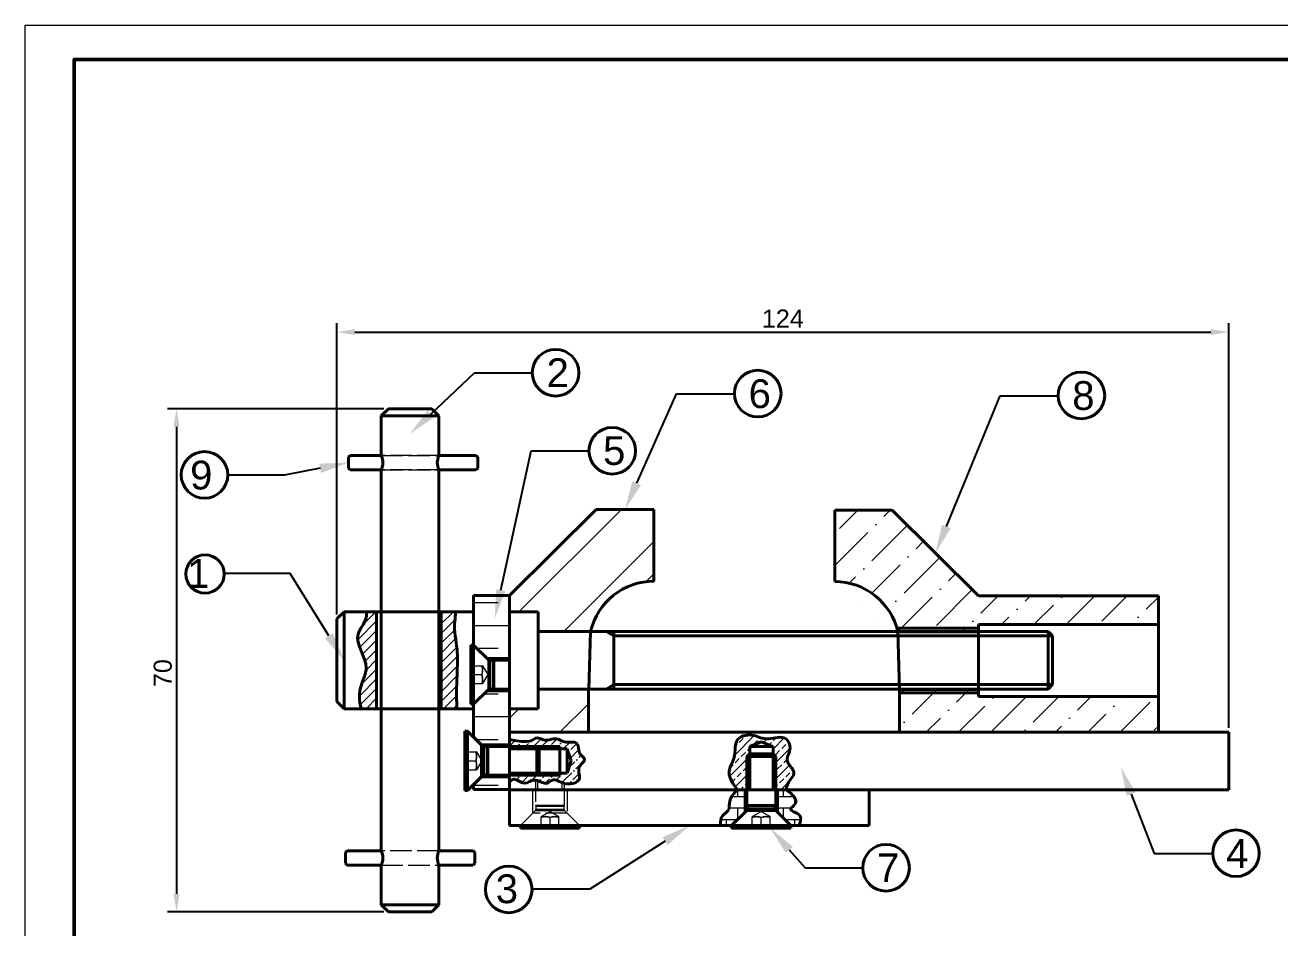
# Model space of a CAD drawing. Header units: millimetres. Extents: x 55 to 671, y 9 to 679.
# Drawn here: x 76.6 to 251, y 553.4 to 679 of the extents above; entities that cross this region are included whole.
import ezdxf
from ezdxf import colors
from ezdxf.entities.mleader import LeaderData, LeaderLine
from ezdxf.math import Vec2, Vec3

# ---------------------------------------------------------------- set-up
doc = ezdxf.new("R2010")
doc.units = ezdxf.units.MM
doc.linetypes.add('ACAD_ISO02W100', pattern=[15, 12, -3])
for name, color, linetype, lineweight in [('01-Linea grossa', 1, 'Continuous', 40), ('01-Linea sottiile', 8, 'Continuous', 15), ('02-Linea sottile', 8, 'Continuous', 15), ('03-Tratteggio', 2, 'ACAD_ISO02W100', 15), ('06-Quote', 92, 'Continuous', 15), ('07-Squadratura', 5, 'Continuous', 50), ('08-Foglio', 3, 'Continuous', 15)]:
    doc.layers.add(name, color=color, linetype=linetype, lineweight=lineweight)
doc.layers.add('MAIN-2', color=7, linetype='Continuous')
doc.styles.get("Standard").update_dxf_attribs({"font": 'arial.ttf'})
doc.dimstyles.new('ISO-25', dxfattribs={"dimtxt": 2.5, "dimasz": 2.5, "dimexe": 1.25, "dimexo": 0.625, "dimtad": 1, "dimtxsty": 'Standard', "dimcen": 2.5, "dimadec": 0, "dimazin": 0, "dimtfac": 1, "dimtmove": 0, "dimatfit": 3, "dimfxl": 1, "dimarcsym": 0})

# ---------------------------------------------------------------- blocks, each defined once
blk = doc.blocks.new('*D88')
at = {"layer": '06-Quote', "color": 0, "lineweight": -2, "transparency": 16777216}
for p, q in [((119.93, 597.05), (119.93, 637.58)), ((243.93, 581.29), (243.93, 637.58)), ((122.43, 636.33), (241.43, 636.33))]:
    blk.add_line(p, q, dxfattribs=at)
at = {"layer": '06-Quote', "color": 0, "transparency": 16777216}
for points in [[(122.43, 636.75), (122.43, 635.92), (119.93, 636.33)], [(241.43, 636.75), (241.43, 635.92), (243.93, 636.33)]]:
    blk.add_solid(points, dxfattribs=at)
at = {"layer": 'Defpoints', "color": 0, "transparency": 16777216}
for p in [(243.93, 636.33), (119.93, 596.42), (243.93, 580.67)]:
    blk.add_point(p, dxfattribs=at)
at = {"layer": '06-Quote', "color": 0, "transparency": 16777216, "insert": (181.93, 638.22), "char_height": 2.5, "attachment_point": 5}
blk.add_mtext('124', dxfattribs=at)
blk = doc.blocks.new('*D105')
at = {"layer": '06-Quote', "color": 0, "lineweight": -2, "transparency": 16777216}
for p, q in [((126.47, 625.67), (96.37, 625.67)), ((97.62, 623.17), (97.62, 558.17)), ((126.47, 555.67), (96.37, 555.67))]:
    blk.add_line(p, q, dxfattribs=at)
at = {"layer": '06-Quote', "color": 0, "transparency": 16777216}
for points in [[(97.21, 623.17), (98.04, 623.17), (97.62, 625.67)], [(97.21, 558.17), (98.04, 558.17), (97.62, 555.67)]]:
    blk.add_solid(points, dxfattribs=at)
at = {"layer": 'Defpoints', "color": 0, "transparency": 16777216}
for p in [(127.1, 625.67), (97.62, 555.67), (127.1, 555.67)]:
    blk.add_point(p, dxfattribs=at)
at = {"layer": '06-Quote', "color": 0, "transparency": 16777216, "insert": (95.72, 588.89), "char_height": 2.5, "attachment_point": 5, "rotation": 90}
blk.add_mtext('70', dxfattribs=at)

msp = doc.modelspace()

# ---------------------------------------------------------------- hatches: boundary and pattern name
at = {"layer": '01-Linea sottiile'}
h = msp.add_hatch(dxfattribs=at)
h.set_pattern_fill('ANSI32', color=256)
h.set_pattern_definition([(45, (-754.268, 146.927), (-6.73519, 6.73519), []), (45, (-749.778, 146.927), (-6.73519, 6.73519), [])])
edge = h.paths.add_edge_path()
edge.add_line((155.188, 594.687), (147.921, 594.713))
edge.add_line((147.921, 594.713), (147.931, 597.421))
edge.add_line((147.931, 597.421), (143.931, 597.418))
edge.add_line((143.931, 597.418), (143.931, 599.684))
edge.add_line((143.931, 599.684), (155.984, 611.668))
edge.add_line((155.984, 611.668), (163.984, 611.668))
edge.add_line((163.984, 611.668), (163.984, 601.668))
edge.add_arc((164.145, 592.432), 9.237, 91.00058, 165.8752)
h.paths.add_polyline_path([(154.931, 586.668), (154.931, 580.668), (143.931, 580.668), (143.931, 583.918), (147.891, 583.918), (147.891, 586.694)])
h = msp.add_hatch(dxfattribs=at)
h.set_pattern_fill('ANSI36', color=256)
h.set_pattern_definition([(45, (-675.1142, 161.6682), (1.683798, 6.173926), [7.9375, -1.5875, 0, -1.5875])])
edge = h.paths.add_edge_path()
edge.add_line((234.148, 599.623), (209.142, 599.623))
edge.add_line((209.142, 599.623), (197.142, 611.556))
edge.add_line((197.142, 611.556), (189.142, 611.556))
edge.add_line((189.142, 611.556), (189.142, 601.623))
edge.add_arc((189.142, 592.623), 9, 12.83939, 90.00019, ccw=False)
edge.add_line((197.917, 594.623), (209.142, 594.623))
edge.add_line((209.142, 594.623), (209.142, 595.629))
edge.add_line((209.142, 595.629), (234.15, 595.642))
edge.add_line((234.15, 595.642), (234.148, 599.623))
h.paths.add_polyline_path([(234.156, 585.642), (209.143, 585.629), (209.142, 586.623), (198.163, 586.623), (198.163, 580.623), (234.158, 580.623)])
h = msp.add_hatch(dxfattribs=at)
h.set_pattern_fill('BRASS', color=256)
h.set_pattern_definition([(0, (-318.043, 68.478), (0, 6.35), []), (0, (-318.043, 71.653), (0, 6.35), [3.175, -1.5875])])
h.paths.add_polyline_path([(143.931, 594.421), (143.931, 597.421), (143.931, 599.418), (143.931, 599.684), (140.681, 599.677), (138.931, 599.673), (138.931, 592.684), (140.681, 590.934), (143.931, 590.934)])
h.paths.add_polyline_path([(143.931, 583.921), (143.931, 583.921), (143.931, 586.434), (140.681, 586.434), (138.931, 584.684), (138.931, 580.037), (140.031, 578.937), (143.93, 578.949)])
h.paths.add_polyline_path([(143.931, 574.446), (140.031, 574.446), (138.931, 573.331), (138.931, 572.673), (143.931, 572.69)])
h = msp.add_hatch(dxfattribs=at)
h.set_pattern_fill('ANSI36', color=256, scale=0.25)
h.set_pattern_definition([(45, (-318.0431, 68.478), (0.4209495, 1.5434815), [1.984375, -0.396875, 0, -0.396875])])
edge = h.paths.add_edge_path()
edge.add_spline(control_points=[(143.931, 573.652), (143.931, 573.652), (144.398, 574.635), (146.119, 573.103), (147.262, 574.476), (149.243, 573.074), (149.826, 574.509), (151.784, 573.129), (154.164, 573.927), (153.083, 575.762), (154.943, 576.925), (153.341, 577.516), (153.716, 579.564), (151.293, 579.059), (150.629, 580.068), (148.681, 579.218), (147.523, 580.412), (146.855, 578.924), (143.931, 579.673)], knot_values=[0, 0, 0, 0, 1, 2, 3, 4, 5, 6, 7, 8, 9, 10, 11, 12, 13, 14, 15, 16, 16, 16, 16], degree=3, periodic=0)
edge.add_line((143.931, 579.673), (143.931, 578.678))
edge.add_line((143.931, 578.678), (150.931, 578.678))
edge.add_line((150.931, 578.678), (151.931, 578.354))
edge.add_line((151.931, 578.354), (152.512, 576.695))
edge.add_line((152.512, 576.695), (151.931, 574.982))
edge.add_line((151.931, 574.982), (150.931, 574.982))
edge.add_line((150.931, 574.982), (150.931, 574.678))
edge.add_line((150.931, 574.678), (143.931, 574.678))
edge.add_line((143.931, 574.678), (143.931, 573.701))
h = msp.add_hatch(dxfattribs=at)
h.set_pattern_fill('ANSI33', color=256, scale=0.25)
h.set_pattern_definition([(45, (-318.0431, 68.478), (-1.122532, 1.122532), []), (45, (-316.9206, 68.478), (-1.122532, 1.122532), [0.79375, -0.396875])])
edge = h.paths.add_edge_path()
edge.add_line((177.321, 578.662), (178.931, 579.343))
edge.add_line((178.931, 579.343), (180.562, 578.661))
edge.add_line((180.562, 578.661), (180.561, 578.661))
edge.add_line((180.561, 578.661), (180.561, 577.662))
edge.add_line((180.561, 577.662), (180.942, 577.662))
edge.add_line((180.942, 577.662), (180.93, 572.668))
edge.add_line((180.93, 572.668), (182.414, 572.668))
edge.add_spline(control_points=[(182.415, 572.673), (182.412, 573.739), (184.358, 574.901), (181.921, 576.637), (183.289, 578.12), (182.428, 580.482), (179.382, 579.345), (177.795, 580.605), (174.934, 579.873), (175.633, 576.626), (173.7, 575.047), (175.591, 572.668)], knot_values=[0.00242, 0.00242, 0.00242, 0.00242, 1.00242, 2.00242, 3.00242, 4.00242, 5.00242, 6.00242, 7.00242, 8.00242, 9, 9, 9, 9], degree=3, periodic=0)
edge.add_line((175.591, 572.668), (176.93, 572.668))
edge.add_line((176.93, 572.668), (176.941, 577.662))
edge.add_line((176.941, 577.662), (177.321, 577.662))
edge.add_line((177.321, 577.662), (177.321, 578.662))
h = msp.add_hatch(dxfattribs=at)
h.set_pattern_fill('ANSI38', color=256, scale=0.25)
h.set_pattern_definition([(45, (-318.0431, 68.478), (-0.561266, 0.561266), []), (135, (-318.0431, 68.478), (-1.683798, 0.561266), [1.984375, -1.190625])])
h.paths.add_polyline_path([(150.931, 578.678), (143.931, 578.678), (143.931, 578.354), (150.931, 578.354)])
h.paths.add_polyline_path([(150.931, 574.982), (143.931, 574.982), (143.931, 574.678), (150.931, 574.678)])
h = msp.add_hatch(dxfattribs=at)
h.set_pattern_fill('BRASS', color=256, scale=0.25)
h.set_pattern_definition([(0, (-318.0431, 68.478), (0, 1.5875), []), (0, (-318.0431, 69.2718), (0, 1.5875), [0.79375, -0.396875])])
h.paths.add_polyline_path([(176.93, 572.668), (177.321, 572.668), (177.321, 577.662), (176.941, 577.662)])
h.paths.add_polyline_path([(180.942, 577.662), (180.561, 577.662), (180.561, 572.668), (180.93, 572.668)])
h = msp.add_hatch(dxfattribs=at)
h.set_pattern_fill('BRICK', color=256, scale=0.25)
h.set_pattern_definition([(0, (-318.0431, 68.478), (0, 1.5875), []), (90, (-318.043, 68.478), (-3.175, 2e-16), [1.5875, -1.5875]), (90, (-316.4556, 68.478), (-3.175, 2e-16), [-1.5875, 1.5875])])
edge = h.paths.add_edge_path()
edge.add_spline(control_points=[(175.591, 572.668), (174.206, 571.345), (174.893, 569.761), (173.255, 569.18), (173.255, 567.668), (173.255, 567.668), (173.255, 567.668)], knot_values=[0, 0, 0, 0, 1, 2, 3, 3.9992864, 3.9992864, 3.9992864, 3.9992864], degree=3, periodic=0)
edge.add_line((173.255, 567.668), (174.809, 567.668))
edge.add_line((174.809, 567.668), (176.681, 569.528))
edge.add_line((176.681, 569.528), (176.669, 572.668))
edge.add_line((176.669, 572.668), (175.591, 572.668))
edge = h.paths.add_edge_path()
edge.add_line((181.169, 569.528), (183.054, 567.668))
edge.add_line((183.054, 567.668), (184.192, 567.668))
edge.add_spline(control_points=[(184.192, 567.668), (184.382, 568.242), (184.746, 569.35), (182.46, 569.776), (184.408, 571.048), (183.257, 571.989), (182.422, 572.668)], knot_values=[0.0061857, 0.0061857, 0.0061857, 0.0061857, 1.5186796, 2.9252789, 3.824666, 6.161266, 6.161266, 6.161266, 6.161266], degree=3, periodic=0)
edge.add_line((182.422, 572.668), (181.169, 572.668))
edge.add_line((181.169, 572.668), (181.169, 569.528))
at = {"layer": '02-Linea sottile'}
h = msp.add_hatch(dxfattribs=at)
h.set_pattern_fill('ANSI31', color=256, scale=0.3)
h.set_pattern_definition([(45, (119.9312, 583.9213), (-0.67352, 0.67352), [])])
edge = h.paths.add_edge_path()
edge.add_line((125.431, 597.421), (124.042, 597.421))
edge.add_spline(control_points=[(124.042, 597.421), (124.048, 597.157), (124.042, 595.943), (121.644, 593.796), (124.801, 590.317), (123.008, 587.021), (122.937, 585.022), (123.324, 583.921)], knot_values=[4.8370701, 4.8370701, 4.8370701, 4.8370701, 5.5806117, 8.1712329, 13.0127124, 15.4350158, 18.7865662, 18.7865662, 18.7865662, 18.7865662], degree=3, periodic=0)
edge.add_line((123.324, 583.921), (125.431, 583.921))
edge.add_line((125.431, 583.921), (125.431, 597.421))
edge = h.paths.add_edge_path()
edge.add_spline(control_points=[(136.558, 583.921), (136.604, 584.315), (136.528, 585.988), (136.619, 588.597), (136.803, 592.401), (136.099, 594.991), (136.426, 597.01), (136.443, 597.421)], knot_values=[34.0919895, 34.0919895, 34.0919895, 34.0919895, 35.2591825, 38.6724899, 42.3439572, 46.2346812, 47.3859344, 47.3859344, 47.3859344, 47.3859344], degree=3, periodic=0)
edge.add_line((136.443, 597.421), (134.431, 597.421))
edge.add_line((134.431, 597.421), (134.431, 583.921))
edge.add_line((134.431, 583.921), (136.558, 583.921))

# ---------------------------------------------------------------- linework, layer by layer
at = {"layer": '01-Linea grossa'}
for p, q in [((126.098, 624.667), (127.098, 625.667)), ((126.098, 619.167), (126.098, 624.667)), ((126.098, 624.667), (134.098, 624.667)), ((127.098, 625.667), (133.116, 625.667)), ((134.098, 624.667), (133.116, 625.667)), ((134.098, 624.667), (134.098, 619.167)), ((121.764, 619.167), (121.514, 618.917)), ((121.514, 618.917), (121.514, 617.416)), ((126.098, 619.167), (121.764, 619.167)), ((139.264, 619.167), (134.08, 619.167)), ((139.264, 619.167), (139.508, 618.922)), ((139.514, 618.167), (139.508, 618.922)), ((139.514, 617.416), (139.514, 618.167)), ((121.764, 617.166), (121.514, 617.416)), ((121.757, 617.166), (126.142, 617.166)), ((126.098, 564.176), (126.098, 617.167)), ((134.098, 617.167), (134.098, 564.176)), ((134.098, 617.166), (139.257, 617.166)), ((139.264, 617.166), (139.514, 617.416)), ((143.931, 599.684), (155.984, 611.668)), ((163.984, 611.668), (155.984, 611.668)), ((163.984, 611.668), (163.984, 601.668)), ((189.142, 611.556), (189.142, 601.623)), ((189.142, 611.556), (197.142, 611.556)), ((209.142, 599.623), (197.142, 611.556)), ((138.931, 599.673), (143.931, 599.684)), ((138.931, 579.952), (138.931, 599.673)), ((143.931, 599.684), (140.681, 599.677)), ((143.931, 572.684), (143.931, 599.684)), ((143.931, 585.918), (143.931, 599.418)), ((234.148, 599.623), (209.142, 599.623)), ((234.158, 580.668), (234.148, 599.623)), ((119.931, 596.421), (120.931, 597.421)), ((120.931, 597.421), (138.931, 597.421)), ((120.931, 597.421), (120.931, 583.921)), ((125.431, 583.921), (125.431, 597.421)), ((129.931, 597.421), (134.431, 597.421)), ((134.431, 583.921), (134.431, 597.421)), ((138.931, 597.421), (138.931, 594.421)), ((143.931, 597.418), (147.931, 597.421)), ((143.931, 594.421), (143.931, 597.421)), ((143.931, 597.421), (147.931, 597.421)), ((147.931, 597.421), (147.891, 586.694)), ((147.931, 597.421), (147.931, 594.921)), ((119.931, 584.921), (119.931, 596.421)), ((197.788, 595.123), (209.142, 595.123)), ((234.15, 595.642), (209.142, 595.629)), ((209.142, 595.629), (209.142, 585.629)), ((138.931, 594.421), (138.931, 586.921)), ((143.931, 594.421), (143.931, 586.921)), ((155.188, 594.687), (147.92, 594.713)), ((147.931, 594.921), (147.931, 586.421)), ((147.931, 594.671), (218.818, 594.671)), ((155.188, 594.687), (154.931, 586.668)), ((158.431, 594.058), (157.369, 594.671)), ((158.431, 586.671), (158.431, 594.671)), ((219.431, 594.058), (158.431, 594.058)), ((197.917, 594.623), (209.142, 594.623)), ((197.917, 594.623), (198.163, 586.623)), ((219.431, 594.058), (218.818, 594.671)), ((218.818, 594.671), (218.818, 586.671)), ((219.431, 594.058), (219.431, 587.285)), ((138.566, 592.796), (138.566, 584.551)), ((138.925, 592.796), (138.566, 592.796)), ((138.925, 584.551), (138.925, 592.796)), ((141.047, 590.673), (138.925, 592.796)), ((138.925, 592.796), (138.925, 584.551)), ((143.931, 592.668), (143.931, 585.918)), ((143.931, 590.934), (140.786, 590.934)), ((141.047, 588.673), (141.047, 590.673)), ((141.047, 590.673), (141.047, 588.673)), ((141.16, 588.673), (141.16, 590.627)), ((141.634, 590.627), (141.16, 590.627)), ((141.16, 590.627), (141.16, 588.673)), ((141.634, 588.673), (141.634, 590.627)), ((141.634, 590.627), (141.634, 588.673)), ((141.747, 588.673), (141.747, 590.673)), ((143.931, 590.671), (141.747, 590.673)), ((141.747, 590.673), (141.747, 588.673)), ((141.047, 586.673), (141.047, 588.673)), ((141.047, 588.673), (141.047, 586.673)), ((141.16, 586.72), (141.16, 588.673)), ((141.16, 588.673), (141.16, 586.72)), ((141.634, 586.72), (141.634, 588.673)), ((141.634, 588.673), (141.634, 586.72)), ((141.747, 586.673), (141.747, 588.673)), ((141.747, 588.673), (141.747, 586.673)), ((138.925, 584.551), (141.047, 586.673)), ((138.931, 583.921), (138.931, 586.921)), ((140.808, 586.434), (143.931, 586.434)), ((141.16, 586.72), (141.634, 586.72)), ((141.747, 586.673), (143.931, 586.673)), ((143.931, 586.921), (143.931, 583.921)), ((154.931, 586.668), (147.891, 586.694)), ((147.891, 586.694), (147.891, 583.918)), ((147.931, 586.671), (218.818, 586.671)), ((147.931, 583.921), (147.931, 586.421)), ((154.924, 580.668), (154.924, 586.668)), ((158.431, 587.285), (157.369, 586.671)), ((219.431, 587.285), (158.431, 587.285)), ((198.163, 580.668), (198.163, 586.623)), ((198.163, 586.623), (209.142, 586.623)), ((219.431, 587.285), (218.818, 586.671)), ((119.931, 584.921), (120.931, 583.921)), ((138.566, 584.551), (138.925, 584.551)), ((198.163, 586.123), (209.142, 586.123)), ((209.142, 585.629), (234.155, 585.642)), ((120.931, 583.921), (138.931, 583.921)), ((143.931, 583.921), (147.931, 583.921)), ((147.891, 583.918), (143.931, 583.918)), ((138.093, 580.79), (137.734, 580.79)), ((137.734, 580.79), (137.734, 572.545)), ((138.093, 572.545), (138.093, 580.79)), ((140.215, 578.668), (138.093, 580.79)), ((138.093, 580.79), (138.093, 572.545)), ((154.931, 580.668), (143.931, 580.668)), ((143.931, 580.668), (143.931, 572.668)), ((243.931, 580.668), (143.931, 580.668)), ((177.321, 578.662), (178.931, 579.343)), ((180.561, 578.662), (178.931, 579.343)), ((243.931, 572.668), (243.931, 580.668)), ((140.031, 578.69), (140.031, 574.69)), ((140.215, 576.668), (140.215, 578.668)), ((140.215, 578.668), (140.215, 576.668)), ((140.328, 576.668), (140.328, 578.621)), ((140.802, 578.621), (140.328, 578.621)), ((140.328, 578.621), (140.328, 576.668)), ((140.802, 576.668), (140.802, 578.621)), ((140.802, 578.621), (140.802, 576.668)), ((140.915, 576.668), (140.915, 578.668)), ((145.734, 578.668), (140.915, 578.668)), ((140.915, 578.668), (140.915, 576.668)), ((150.931, 578.678), (143.931, 578.678)), ((143.931, 578.354), (143.931, 574.982)), ((148.059, 578.354), (147.734, 578.678)), ((148.045, 574.982), (148.059, 578.354)), ((151.931, 578.354), (152.512, 576.695)), ((151.931, 578.354), (151.931, 574.982)), ((177.321, 577.662), (176.941, 577.307)), ((177.321, 578.662), (177.321, 572.668)), ((177.321, 578.662), (180.561, 578.661)), ((180.561, 578.661), (180.561, 572.668)), ((180.561, 577.662), (180.941, 577.307)), ((140.215, 574.668), (140.215, 576.668)), ((140.215, 576.668), (140.215, 574.668)), ((140.328, 574.715), (140.328, 576.668)), ((140.328, 576.668), (140.328, 574.715)), ((140.802, 574.715), (140.802, 576.668)), ((140.802, 576.668), (140.802, 574.715)), ((140.915, 574.668), (140.915, 576.668)), ((140.915, 576.668), (140.915, 574.668)), ((151.931, 574.982), (152.512, 576.695)), ((138.093, 572.545), (140.215, 574.668)), ((140.328, 574.715), (140.802, 574.715)), ((140.915, 574.668), (145.734, 574.668)), ((143.931, 574.678), (150.931, 574.678)), ((148.045, 574.982), (147.734, 574.678)), ((176.931, 575.309), (176.931, 570.49)), ((180.931, 570.49), (180.931, 575.309)), ((137.734, 572.545), (138.093, 572.545)), ((138.931, 572.673), (138.931, 573.384)), ((143.931, 572.69), (138.931, 572.673)), ((143.931, 572.668), (243.931, 572.668)), ((143.931, 567.668), (143.931, 572.668)), ((193.931, 572.668), (193.931, 567.668)), ((176.931, 569.79), (174.809, 567.668)), ((178.931, 570.49), (176.931, 570.49)), ((176.931, 570.49), (180.931, 570.49)), ((178.931, 569.79), (176.931, 569.79)), ((176.931, 569.79), (178.931, 569.79)), ((178.931, 570.377), (176.978, 570.377)), ((176.978, 570.377), (180.884, 570.377)), ((176.978, 570.377), (176.978, 569.904)), ((178.931, 569.904), (176.978, 569.904)), ((176.978, 569.904), (180.884, 569.904)), ((180.931, 569.79), (178.931, 569.79)), ((178.931, 569.79), (180.931, 569.79)), ((180.884, 569.904), (180.884, 570.377)), ((183.054, 567.668), (180.931, 569.79)), ((193.931, 567.668), (143.931, 567.668)), ((183.054, 567.668), (174.809, 567.668)), ((174.809, 567.668), (174.809, 567.309)), ((174.809, 567.668), (183.054, 567.668)), ((174.809, 567.309), (183.054, 567.309)), ((177.681, 567.309), (177.681, 567.309)), ((180.181, 567.309), (180.181, 567.309)), ((183.054, 567.309), (183.054, 567.668)), ((121.348, 564.176), (121.098, 563.926)), ((121.098, 563.926), (121.098, 562.426)), ((126.098, 564.176), (121.348, 564.176)), ((138.848, 564.176), (134.098, 564.176)), ((138.848, 564.176), (139.092, 563.932)), ((139.098, 563.176), (139.092, 563.932)), ((121.348, 562.176), (121.098, 562.426)), ((121.341, 562.176), (126.098, 562.176)), ((126.098, 556.667), (126.098, 562.176)), ((134.098, 562.176), (134.098, 556.667)), ((134.098, 562.176), (138.841, 562.176)), ((138.848, 562.176), (139.098, 562.426)), ((139.098, 562.426), (139.098, 563.176)), ((126.098, 556.667), (127.098, 555.667)), ((126.098, 556.667), (134.098, 556.667)), ((134.098, 556.667), (133.116, 555.685)), ((133.116, 555.685), (127.098, 555.667))]:
    msp.add_line(p, q, dxfattribs=at)
at = {"layer": '01-Linea grossa', "ltscale": 0.25}
for p, q in [((140.031, 578.933), (138.931, 580.041)), ((140.031, 578.933), (143.931, 578.949)), ((140.031, 574.446), (140.031, 578.933)), ((143.931, 578.354), (151.931, 578.354)), ((147.734, 578.678), (147.734, 574.678)), ((150.931, 578.678), (150.931, 574.678)), ((177.321, 577.662), (180.561, 577.662)), ((176.93, 572.668), (176.941, 577.307)), ((176.941, 577.307), (180.941, 577.307)), ((180.942, 577.307), (180.93, 572.668)), ((138.931, 573.331), (140.031, 574.446)), ((143.931, 574.446), (140.031, 574.446)), ((143.931, 574.982), (151.931, 574.982)), ((176.681, 569.528), (176.669, 572.654)), ((181.169, 572.654), (181.169, 569.528)), ((176.681, 569.528), (174.809, 567.668)), ((183.054, 567.668), (181.169, 569.528)), ((153.676, 567.668), (145.431, 567.668)), ((145.431, 567.668), (145.431, 567.309)), ((145.431, 567.668), (153.676, 567.668)), ((145.431, 567.309), (153.676, 567.309)), ((153.676, 567.309), (153.676, 567.668))]:
    msp.add_line(p, q, dxfattribs=at)
at = {"layer": '01-Linea grossa'}
for centre, radius in [((150.334, 630.679), 3.243), ((178.449, 627.779), 3.243), ((223.436, 627.519), 3.243), ((158.21, 619.815), 3.243), ((101.515, 616.464), 3.243), ((101.588, 602.68), 2.663), ((244.937, 563.837), 3.243), ((196.274, 561.808), 3.243), ((143.826, 558.797), 3.243)]:
    msp.add_circle(centre, radius, dxfattribs=at)
for centre, radius, start, end in [((123.893, 618.167), 2.421, 335.6063, 24.39374), ((136.344, 618.167), 2.459, 156, 204), ((163.998, 592.618), 9.05, 89.74182, 166.78683), ((189.142, 592.623), 9, 12.83959, 90.01313), ((141.16, 590.787), 0.16, 225.00003, 270.00002), ((141.634, 590.787), 0.16, 270.00002, 315.00001), ((141.16, 586.56), 0.16, 89.99998, 134.99997), ((141.634, 586.56), 0.16, 44.99999, 89.99998), ((140.328, 578.781), 0.16, 225.00003, 270.00002), ((140.802, 578.781), 0.16, 270.00002, 315.00001), ((140.328, 574.555), 0.16, 89.99998, 134.99997), ((140.802, 574.555), 0.16, 44.99999, 89.99998), ((176.818, 570.377), 0.16, 0.00002, 45.00001), ((176.818, 569.904), 0.16, 315.00003, 0.00002), ((181.044, 570.377), 0.16, 134.99999, 179.99998), ((181.044, 569.904), 0.16, 179.99998, 224.99997), ((123.893, 563.176), 2.421, 335.6063, 24.39374), ((136.303, 563.176), 2.421, 155.60628, 204.39372)]:
    msp.add_arc(centre, radius, start, end, dxfattribs=at)
for points, knots in [([(124.042, 597.421), (124.048, 597.157), (124.042, 595.943), (121.644, 593.796), (124.801, 590.317), (123.008, 587.021), (122.937, 585.022), (123.324, 583.921)], [4.8370701, 4.8370701, 4.8370701, 4.8370701, 5.5806117, 8.1712329, 13.0127124, 15.4350158, 18.7865662, 18.7865662, 18.7865662, 18.7865662]), ([(136.558, 583.921), (136.604, 584.315), (136.528, 585.988), (136.619, 588.597), (136.803, 592.401), (136.099, 594.991), (136.426, 597.01), (136.443, 597.421)], [34.0919895, 34.0919895, 34.0919895, 34.0919895, 35.2591825, 38.6724899, 42.3439572, 46.2346812, 47.3859344, 47.3859344, 47.3859344, 47.3859344])]:
    msp.add_open_spline(points, degree=3, knots=knots, dxfattribs=at)
for points in [[(143.931, 579.673), (146.855, 578.924), (147.523, 580.412), (148.681, 579.218), (150.629, 580.068), (151.293, 579.059), (153.716, 579.564), (153.341, 577.516), (154.943, 576.925), (153.083, 575.762), (154.164, 573.927), (151.784, 573.129), (149.826, 574.509), (149.243, 573.074), (147.262, 574.476), (146.119, 573.103), (144.398, 574.635), (143.931, 573.652), (143.931, 573.652)], [(175.604, 572.651), (173.695, 575.043), (175.634, 576.623), (174.934, 579.873), (177.795, 580.605), (179.382, 579.345), (182.428, 580.482), (183.289, 578.12), (181.921, 576.637), (184.358, 574.901), (182.412, 573.739), (182.415, 572.673)], [(175.591, 572.668), (174.206, 571.345), (174.893, 569.761), (173.255, 569.18), (173.255, 567.668), (173.255, 567.668), (173.255, 567.668)]]:
    msp.add_open_spline(points, degree=3, dxfattribs=at)
msp.add_spline([(182.415, 572.673), (183.611, 570.659), (183.03, 569.972), (184.192, 569.18), (184.192, 567.668)], degree=3, dxfattribs=at)
at = {"layer": '03-Tratteggio', "ltscale": 0.25}
for p, q in [((126.098, 619.167), (134.098, 619.167)), ((134.08, 619.167), (126.098, 619.167)), ((134.098, 617.167), (126.098, 617.167)), ((126.142, 617.166), (134.098, 617.166)), ((147.181, 569.418), (147.181, 572.668)), ((147.554, 573.986), (147.554, 570.49)), ((151.554, 570.49), (151.554, 573.552)), ((151.926, 572.668), (151.926, 569.418)), ((147.554, 569.79), (145.431, 567.668)), ((145.431, 567.668), (147.181, 569.418)), ((151.926, 569.418), (147.181, 569.418)), ((149.554, 570.49), (147.554, 570.49)), ((147.554, 570.49), (149.554, 570.49)), ((149.554, 569.79), (147.554, 569.79)), ((147.554, 569.79), (149.554, 569.79)), ((149.554, 570.377), (147.601, 570.377)), ((147.601, 570.377), (149.554, 570.377)), ((147.601, 570.377), (147.601, 569.904)), ((149.554, 569.904), (147.601, 569.904)), ((147.601, 569.904), (149.554, 569.904)), ((148.304, 568.921), (149.554, 569.643)), ((148.304, 568.921), (148.304, 568.918)), ((148.304, 568.918), (148.304, 568.909)), ((148.304, 568.909), (148.304, 568.895)), ((148.304, 568.895), (148.304, 568.874)), ((148.304, 568.874), (148.304, 568.845)), ((148.43, 568.848), (148.304, 568.809)), ((148.304, 568.809), (148.43, 568.848)), ((148.304, 568.845), (148.304, 568.809)), ((148.304, 567.309), (148.304, 568.809)), ((148.548, 568.878), (148.43, 568.848)), ((148.43, 568.848), (148.548, 568.878)), ((148.661, 568.899), (148.548, 568.878)), ((148.548, 568.878), (148.661, 568.899)), ((148.77, 568.913), (148.661, 568.899)), ((148.661, 568.899), (148.77, 568.913)), ((148.876, 568.92), (148.77, 568.913)), ((148.77, 568.913), (148.876, 568.92)), ((148.981, 568.92), (148.876, 568.92)), ((148.876, 568.92), (148.981, 568.92)), ((149.088, 568.913), (148.981, 568.92)), ((148.981, 568.92), (149.088, 568.913)), ((149.196, 568.899), (149.088, 568.913)), ((149.088, 568.913), (149.196, 568.899)), ((149.309, 568.878), (149.196, 568.899)), ((149.196, 568.899), (149.309, 568.878)), ((149.427, 568.848), (149.309, 568.878)), ((149.309, 568.878), (149.427, 568.848)), ((149.554, 568.809), (149.427, 568.848)), ((149.427, 568.848), (149.554, 568.809)), ((151.554, 570.49), (149.554, 570.49)), ((149.554, 570.49), (151.554, 570.49)), ((151.507, 570.377), (149.554, 570.377)), ((149.554, 570.377), (151.507, 570.377)), ((151.507, 569.904), (149.554, 569.904)), ((149.554, 569.904), (151.507, 569.904)), ((151.554, 569.79), (149.554, 569.79)), ((149.554, 569.79), (151.554, 569.79)), ((149.554, 569.643), (150.804, 568.921)), ((149.68, 568.848), (149.554, 568.809)), ((149.554, 568.809), (149.68, 568.848)), ((149.554, 567.309), (149.554, 568.809)), ((149.554, 567.309), (149.554, 568.809)), ((149.798, 568.878), (149.68, 568.848)), ((149.68, 568.848), (149.798, 568.878)), ((149.911, 568.899), (149.798, 568.878)), ((149.798, 568.878), (149.911, 568.899)), ((150.02, 568.913), (149.911, 568.899)), ((149.911, 568.899), (150.02, 568.913)), ((150.126, 568.92), (150.02, 568.913)), ((150.02, 568.913), (150.126, 568.92)), ((150.231, 568.92), (150.126, 568.92)), ((150.126, 568.92), (150.231, 568.92)), ((150.338, 568.913), (150.231, 568.92)), ((150.231, 568.92), (150.338, 568.913)), ((150.446, 568.899), (150.338, 568.913)), ((150.338, 568.913), (150.446, 568.899)), ((150.559, 568.878), (150.446, 568.899)), ((150.446, 568.899), (150.559, 568.878)), ((150.677, 568.848), (150.559, 568.878)), ((150.559, 568.878), (150.677, 568.848)), ((150.804, 568.809), (150.677, 568.848)), ((150.677, 568.848), (150.804, 568.809)), ((150.804, 568.919), (150.804, 568.921)), ((150.804, 568.913), (150.804, 568.919)), ((150.804, 568.902), (150.804, 568.913)), ((150.804, 568.886), (150.804, 568.902)), ((150.804, 568.866), (150.804, 568.886)), ((150.804, 568.841), (150.804, 568.866)), ((150.804, 568.809), (150.804, 568.841)), ((150.804, 567.309), (150.804, 568.809)), ((151.507, 569.904), (151.507, 570.377)), ((153.676, 567.668), (151.554, 569.79)), ((148.304, 567.309), (148.304, 567.309)), ((150.804, 567.309), (150.804, 567.309)), ((134.098, 564.176), (126.098, 564.176)), ((126.098, 562.176), (134.098, 562.176))]:
    msp.add_line(p, q, dxfattribs=at)
at = {"layer": '03-Tratteggio'}
for p, q in [((138.566, 589.923), (140.066, 589.923)), ((140.105, 589.797), (140.066, 589.923)), ((140.066, 589.923), (140.105, 589.797)), ((140.102, 589.923), (140.066, 589.923)), ((140.13, 589.923), (140.102, 589.923)), ((140.135, 589.679), (140.105, 589.797)), ((140.105, 589.797), (140.135, 589.679)), ((140.151, 589.923), (140.13, 589.923)), ((140.166, 589.923), (140.151, 589.923)), ((140.175, 589.923), (140.166, 589.923)), ((140.178, 589.923), (140.175, 589.923)), ((140.178, 589.923), (140.899, 588.673)), ((138.566, 588.673), (140.066, 588.673)), ((138.566, 588.673), (140.066, 588.673)), ((140.066, 588.673), (140.105, 588.8)), ((140.105, 588.8), (140.066, 588.673)), ((140.105, 588.547), (140.066, 588.673)), ((140.066, 588.673), (140.105, 588.547)), ((140.105, 588.8), (140.135, 588.918)), ((140.135, 588.918), (140.105, 588.8)), ((140.135, 588.429), (140.105, 588.547)), ((140.105, 588.547), (140.135, 588.429)), ((140.156, 589.566), (140.135, 589.679)), ((140.135, 589.679), (140.156, 589.566)), ((140.135, 588.918), (140.156, 589.031)), ((140.156, 589.031), (140.135, 588.918)), ((140.156, 588.316), (140.135, 588.429)), ((140.135, 588.429), (140.156, 588.316)), ((140.17, 589.457), (140.156, 589.566)), ((140.156, 589.566), (140.17, 589.457)), ((140.156, 589.031), (140.17, 589.139)), ((140.17, 589.139), (140.156, 589.031)), ((140.17, 588.207), (140.156, 588.316)), ((140.156, 588.316), (140.17, 588.207)), ((140.177, 589.351), (140.17, 589.457)), ((140.17, 589.457), (140.177, 589.351)), ((140.17, 589.139), (140.177, 589.246)), ((140.177, 589.246), (140.17, 589.139)), ((140.177, 588.101), (140.17, 588.207)), ((140.17, 588.207), (140.177, 588.101)), ((140.17, 587.889), (140.177, 587.996)), ((140.177, 587.996), (140.17, 587.889)), ((140.177, 589.246), (140.177, 589.351)), ((140.177, 589.351), (140.177, 589.246)), ((140.177, 587.996), (140.177, 588.101)), ((140.177, 588.101), (140.177, 587.996)), ((140.899, 588.673), (140.178, 587.423)), ((138.566, 587.423), (140.066, 587.423)), ((140.066, 587.423), (140.105, 587.55)), ((140.105, 587.55), (140.066, 587.423)), ((140.066, 587.423), (140.097, 587.423)), ((140.097, 587.423), (140.123, 587.423)), ((140.105, 587.55), (140.135, 587.668)), ((140.135, 587.668), (140.105, 587.55)), ((140.123, 587.423), (140.143, 587.423)), ((140.135, 587.668), (140.156, 587.781)), ((140.156, 587.781), (140.135, 587.668)), ((140.143, 587.423), (140.158, 587.423)), ((140.156, 587.781), (140.17, 587.889)), ((140.17, 587.889), (140.156, 587.781)), ((140.158, 587.423), (140.169, 587.423)), ((140.169, 587.423), (140.176, 587.423)), ((140.176, 587.423), (140.178, 587.423)), ((137.734, 577.918), (139.234, 577.918)), ((139.273, 577.792), (139.234, 577.918)), ((139.234, 577.918), (139.273, 577.792)), ((139.27, 577.918), (139.234, 577.918)), ((139.298, 577.918), (139.27, 577.918)), ((139.303, 577.673), (139.273, 577.792)), ((139.273, 577.792), (139.303, 577.673)), ((139.32, 577.918), (139.298, 577.918)), ((139.324, 577.561), (139.303, 577.673)), ((139.303, 577.673), (139.324, 577.561)), ((139.334, 577.918), (139.32, 577.918)), ((139.338, 577.452), (139.324, 577.561)), ((139.324, 577.561), (139.338, 577.452)), ((139.343, 577.918), (139.334, 577.918)), ((139.346, 577.918), (139.343, 577.918)), ((139.346, 577.918), (140.068, 576.668)), ((137.734, 576.668), (139.234, 576.668)), ((137.734, 576.668), (139.234, 576.668)), ((139.234, 576.668), (139.273, 576.794)), ((139.273, 576.794), (139.234, 576.668)), ((139.273, 576.542), (139.234, 576.668)), ((139.234, 576.668), (139.273, 576.542)), ((139.273, 576.794), (139.303, 576.913)), ((139.303, 576.913), (139.273, 576.794)), ((139.303, 576.423), (139.273, 576.542)), ((139.273, 576.542), (139.303, 576.423)), ((139.303, 576.913), (139.324, 577.025)), ((139.324, 577.025), (139.303, 576.913)), ((139.324, 576.311), (139.303, 576.423)), ((139.303, 576.423), (139.324, 576.311)), ((139.303, 575.663), (139.324, 575.775)), ((139.324, 575.775), (139.303, 575.663)), ((139.324, 577.025), (139.338, 577.134)), ((139.338, 577.134), (139.324, 577.025)), ((139.338, 576.202), (139.324, 576.311)), ((139.324, 576.311), (139.338, 576.202)), ((139.324, 575.775), (139.338, 575.884)), ((139.338, 575.884), (139.324, 575.775)), ((139.345, 577.346), (139.338, 577.452)), ((139.338, 577.452), (139.345, 577.346)), ((139.338, 577.134), (139.345, 577.24)), ((139.345, 577.24), (139.338, 577.134)), ((139.345, 576.096), (139.338, 576.202)), ((139.338, 576.202), (139.345, 576.096)), ((139.338, 575.884), (139.345, 575.99)), ((139.345, 575.99), (139.338, 575.884)), ((139.345, 577.24), (139.345, 577.346)), ((139.345, 577.346), (139.345, 577.24)), ((139.345, 575.99), (139.345, 576.096)), ((139.345, 576.096), (139.345, 575.99)), ((140.068, 576.668), (139.346, 575.418)), ((137.734, 575.418), (139.234, 575.418)), ((139.234, 575.418), (139.273, 575.544)), ((139.273, 575.544), (139.234, 575.418)), ((139.234, 575.418), (139.266, 575.418)), ((139.266, 575.418), (139.291, 575.418)), ((139.273, 575.544), (139.303, 575.663)), ((139.303, 575.663), (139.273, 575.544)), ((139.291, 575.418), (139.311, 575.418)), ((139.311, 575.418), (139.327, 575.418)), ((139.327, 575.418), (139.337, 575.418)), ((139.337, 575.418), (139.344, 575.418)), ((139.344, 575.418), (139.346, 575.418)), ((147.864, 572.668), (147.864, 573.921)), ((151.244, 572.668), (151.244, 573.649)), ((177.681, 568.921), (178.931, 569.643)), ((177.681, 568.921), (177.681, 568.918)), ((177.681, 568.918), (177.681, 568.909)), ((177.681, 568.909), (177.681, 568.895)), ((177.681, 568.895), (177.681, 568.873)), ((177.681, 568.873), (177.681, 568.845)), ((177.807, 568.848), (177.681, 568.809)), ((177.681, 568.809), (177.807, 568.848)), ((177.681, 568.845), (177.681, 568.809)), ((177.681, 567.309), (177.681, 568.809)), ((177.926, 568.878), (177.807, 568.848)), ((177.807, 568.848), (177.926, 568.878)), ((178.038, 568.899), (177.926, 568.878)), ((177.926, 568.878), (178.038, 568.899)), ((178.147, 568.913), (178.038, 568.899)), ((178.038, 568.899), (178.147, 568.913)), ((178.253, 568.92), (178.147, 568.913)), ((178.147, 568.913), (178.253, 568.92)), ((178.359, 568.92), (178.253, 568.92)), ((178.253, 568.92), (178.359, 568.92)), ((178.465, 568.913), (178.359, 568.92)), ((178.359, 568.92), (178.465, 568.913)), ((178.574, 568.899), (178.465, 568.913)), ((178.465, 568.913), (178.574, 568.899)), ((178.686, 568.878), (178.574, 568.899)), ((178.574, 568.899), (178.686, 568.878)), ((178.805, 568.848), (178.686, 568.878)), ((178.686, 568.878), (178.805, 568.848)), ((178.931, 568.809), (178.805, 568.848)), ((178.805, 568.848), (178.931, 568.809)), ((178.931, 569.643), (180.181, 568.921)), ((179.057, 568.848), (178.931, 568.809)), ((178.931, 568.809), (179.057, 568.848)), ((178.931, 567.309), (178.931, 568.809)), ((178.931, 567.309), (178.931, 568.809)), ((179.176, 568.878), (179.057, 568.848)), ((179.057, 568.848), (179.176, 568.878)), ((179.288, 568.899), (179.176, 568.878)), ((179.176, 568.878), (179.288, 568.899)), ((179.397, 568.913), (179.288, 568.899)), ((179.288, 568.899), (179.397, 568.913)), ((179.503, 568.92), (179.397, 568.913)), ((179.397, 568.913), (179.503, 568.92)), ((179.609, 568.92), (179.503, 568.92)), ((179.503, 568.92), (179.609, 568.92)), ((179.715, 568.913), (179.609, 568.92)), ((179.609, 568.92), (179.715, 568.913)), ((179.824, 568.899), (179.715, 568.913)), ((179.715, 568.913), (179.824, 568.899)), ((179.936, 568.878), (179.824, 568.899)), ((179.824, 568.899), (179.936, 568.878)), ((180.055, 568.848), (179.936, 568.878)), ((179.936, 568.878), (180.055, 568.848)), ((180.181, 568.809), (180.055, 568.848)), ((180.055, 568.848), (180.181, 568.809)), ((180.181, 568.919), (180.181, 568.921)), ((180.181, 568.913), (180.181, 568.919)), ((180.181, 568.902), (180.181, 568.913)), ((180.181, 568.886), (180.181, 568.902)), ((180.181, 568.866), (180.181, 568.886)), ((180.181, 568.841), (180.181, 568.866)), ((180.181, 568.809), (180.181, 568.841)), ((180.181, 567.309), (180.181, 568.809))]:
    msp.add_line(p, q, dxfattribs=at)
at = {"layer": '03-Tratteggio', "ltscale": 0.25}
for centre, start, end in [((147.441, 570.377), 0.00002, 45.00001), ((147.441, 569.904), 315.00003, 0.00002), ((151.667, 570.377), 134.99999, 179.99998), ((151.667, 569.904), 179.99998, 224.99997)]:
    msp.add_arc(centre, 0.16, start, end, dxfattribs=at)
at = {"layer": '07-Squadratura'}
msp.add_lwpolyline([(83.404, 474.265), (83.404, 674.265), (366.871, 674.265), (380.404, 674.265)], dxfattribs=at)
at = {"layer": '08-Foglio'}
msp.add_lwpolyline([(76.569, 469.044), (76.569, 679.044), (373.569, 679.044), (373.569, 679.044)], dxfattribs=at)
at = {"layer": 'MAIN-2'}
for p, q in [((138.566, 589.923), (138.566, 589.923)), ((138.566, 587.423), (138.566, 587.423)), ((137.734, 577.918), (137.734, 577.918)), ((137.734, 575.418), (137.734, 575.418))]:
    msp.add_line(p, q, dxfattribs=at)

# ---------------------------------------------------------------- dimensions: what is measured, and where the dimension line sits
at = {"layer": '06-Quote'}
dim = msp.add_linear_dim(base=(243.931, 636.335), p1=(119.931, 596.421), p2=(243.931, 580.668), dimstyle='ISO-25', dxfattribs=at)
dim.commit()
dim.dimension.update_dxf_attribs({"geometry": '*D88', "text_midpoint": (181.931, 638.215)})
dim = msp.add_linear_dim(base=(97.622, 555.667), p1=(127.098, 625.667), p2=(127.098, 555.667), angle=90, dimstyle='ISO-25', dxfattribs=at)
dim.commit()
dim.dimension.update_dxf_attribs({"geometry": '*D105', "text_midpoint": (97.622, 588.891), "dimtype": 160})

# ---------------------------------------------------------------- leaders
at = {"layer": '01-Linea grossa'}
ml = msp.add_multileader_mtext('Standard', dxfattribs=at)
ml.set_content('2', color=256)
ml.set_leader_properties()
ml.build(insert=Vec2(0, 0))
ctx = ml.context
ctx.base_point, ctx.plane_origin = Vec3(147.071, 630.681), Vec3(130.098, 620.755)
notes = []
notes.append((ctx, [(0, (1, 1, 0), (139.071, 630.681), (1, 0), 8, [(0, [(130.065, 622.19)], 0, [])])]))
ctx.mtext.insert, ctx.mtext.flow_direction = Vec3(149.071, 632.681), 5
ml = msp.add_multileader_mtext('Standard', dxfattribs=at)
ml.set_content('6', color=256)
ml.set_leader_properties()
ml.build(insert=Vec2(0, 0))
ctx = ml.context
ctx.base_point, ctx.plane_origin = Vec3(175.164, 627.729), Vec3(159.984, 611.668)
notes.append((ctx, [(0, (1, 1, 0), (167.164, 627.729), (1, 0), 8, [(0, [(159.984, 611.668)], 0, [])])]))
ctx.mtext.insert, ctx.mtext.flow_direction = Vec3(177.164, 629.763), 5
ml = msp.add_multileader_mtext('Standard', dxfattribs=at)
ml.set_content('8', color=256)
ml.set_leader_properties()
ml.build(insert=Vec2(0, 0))
ctx = ml.context
ctx.base_point, ctx.plane_origin = Vec3(220.162, 627.469), Vec3(203.142, 605.589)
notes.append((ctx, [(0, (1, 1, 0), (212.162, 627.469), (1, 0), 8, [(0, [(203.142, 605.589)], 0, [])])]))
ctx.mtext.insert, ctx.mtext.flow_direction = Vec3(222.162, 629.503), 5
ml = msp.add_multileader_mtext('Standard', dxfattribs=at)
ml.set_content('5', color=256)
ml.set_leader_properties()
ml.build(insert=Vec2(0, 0))
ctx = ml.context
ctx.base_point, ctx.plane_origin = Vec3(154.923, 619.813), Vec3(141.876, 596.511)
notes.append((ctx, [(0, (1, 1, 0), (146.923, 619.813), (1, 0), 8, [(0, [(141.876, 596.511)], 0, [])])]))
ctx.mtext.insert, ctx.mtext.flow_direction = Vec3(156.923, 621.847), 5
ml = msp.add_multileader_mtext('Standard', dxfattribs=at)
ml.set_content('9', color=256)
ml.set_leader_properties()
ml.build(insert=Vec2(0, 0))
ctx = ml.context
ctx.base_point, ctx.plane_origin = Vec3(97.99, 616.404), Vec3(121.514, 618.167)
ctx.text_align_type = 2
notes.append((ctx, [(0, (1, 1, 0), (112.62, 616.404), (-1, 0), 8, [(0, [(121.514, 618.167)], 0, [])])]))
ctx.mtext.insert, ctx.mtext.alignment, ctx.mtext.flow_direction = Vec3(102.62, 618.438), 3, 5
ml = msp.add_multileader_mtext('Standard', dxfattribs=at)
ml.set_content('1', color=256)
ml.set_leader_properties()
ml.build(insert=Vec2(0, 0))
ctx = ml.context
ctx.base_point, ctx.plane_origin = Vec3(98.726, 602.746), Vec3(120.931, 590.671)
ctx.text_align_type = 2
notes.append((ctx, [(0, (1, 1, 0), (113.429, 602.746), (-1, 0), 9.23, [(0, [(120.931, 590.671)], 0, [])])]))
ctx.mtext.insert, ctx.mtext.alignment, ctx.mtext.flow_direction = Vec3(102.199, 604.746), 3, 5
ml = msp.add_multileader_mtext('Standard', dxfattribs=at)
ml.set_content('4', color=256)
ml.set_leader_properties()
ml.build(insert=Vec2(0, 0))
ctx = ml.context
ctx.base_point, ctx.plane_origin = Vec3(241.554, 563.794), Vec3(228.917, 575.786)
notes.append((ctx, [(0, (1, 1, 0), (233.554, 563.794), (1, 0), 8, [(0, [(228.917, 575.786)], 0, [])])]))
ctx.mtext.insert, ctx.mtext.flow_direction = Vec3(243.554, 565.794), 5
ml = msp.add_multileader_mtext('Standard', dxfattribs=at)
ml.set_content('3', color=256)
ml.set_leader_properties()
ml.build(insert=Vec2(0, 0))
ctx = ml.context
ctx.base_point, ctx.plane_origin = Vec3(140.491, 558.848), Vec3(168.931, 567.668)
ctx.text_align_type = 2
notes.append((ctx, [(0, (1, 1, 0), (155.11, 558.848), (-1, 0), 8, [(0, [(168.931, 567.668)], 0, [])])]))
ctx.mtext.insert, ctx.mtext.alignment, ctx.mtext.flow_direction = Vec3(145.11, 560.883), 3, 5
ml = msp.add_multileader_mtext('Standard', dxfattribs=at)
ml.set_content('7', color=256)
ml.set_leader_properties()
ml.build(insert=Vec2(0, 0))
ctx = ml.context
ctx.base_point, ctx.plane_origin = Vec3(193.031, 561.805), Vec3(180.181, 567.309)
notes.append((ctx, [(0, (1, 1, 0), (185.031, 561.805), (1, 0), 8, [(0, [(180.181, 567.309)], 0, [])])]))
ctx.mtext.insert, ctx.mtext.flow_direction = Vec3(195.031, 563.805), 5
for ctx, leaders in notes:
    for number, flags, end, landing, length, lines in leaders:
        leader = LeaderData()
        leader.index, (leader.has_last_leader_line, leader.has_dogleg_vector, leader.attachment_direction) = number, flags
        leader.last_leader_point, leader.dogleg_vector, leader.dogleg_length = Vec3(end), Vec3(landing), length
        for number, points, colour, breaks in lines:
            line = LeaderLine()
            line.index, line.vertices, line.color, line.breaks = number, Vec3.list(points), colors.encode_raw_color(colour), breaks
            leader.lines.append(line)
        ctx.leaders.append(leader)

doc.saveas('drawing.dxf')
